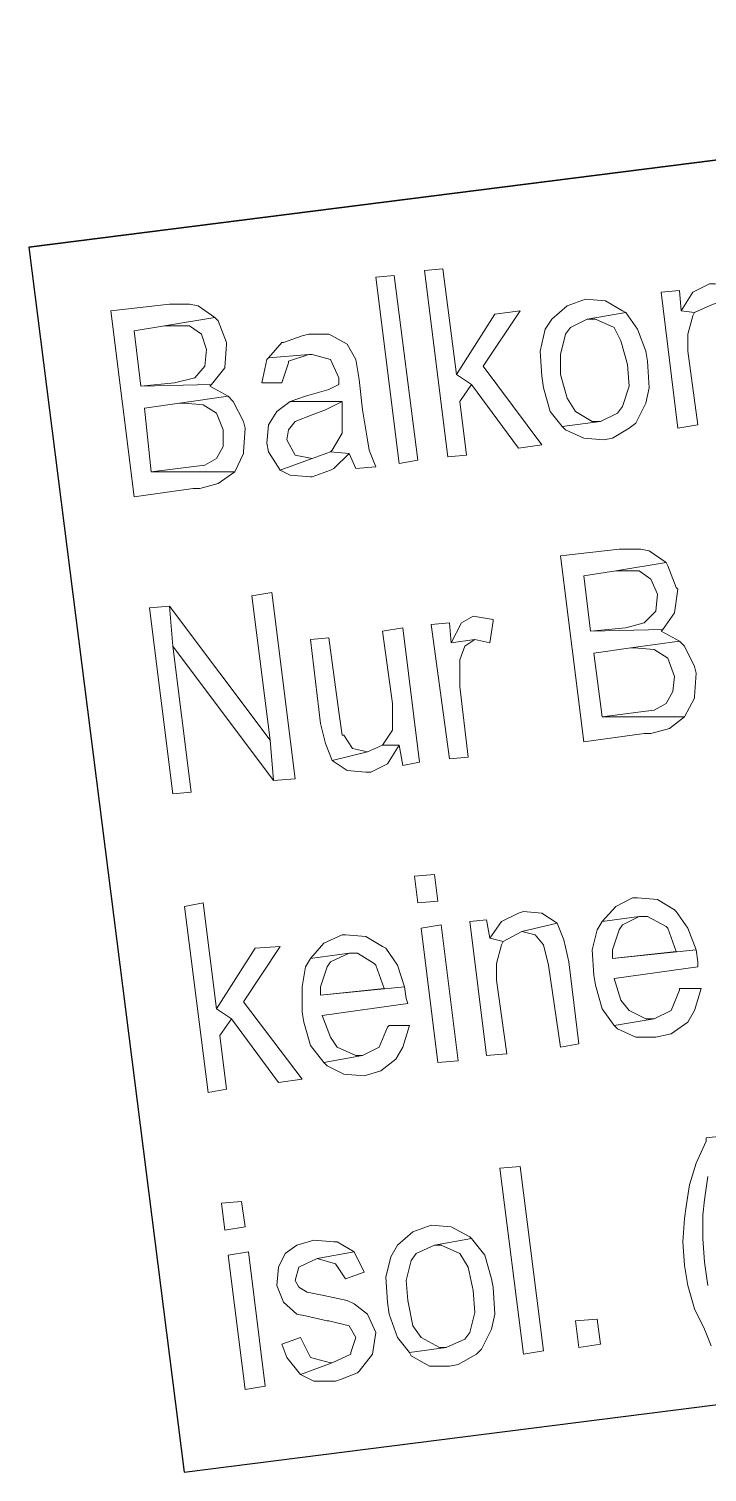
# Model space of a CAD drawing. Header units: metres. Extents: x 2713732.4 to 2713757.2, y 1226081.6 to 1226111.3.
# Drawn here: x 2713741.01 to 2713741.449, y 1226083.61 to 1226084.545 of the extents above; entities that cross this region are included whole.
import ezdxf

# ---------------------------------------------------------------- set-up
doc = ezdxf.new("R2010")
doc.units = ezdxf.units.M
doc.layers.add('einlagen_boden_erstes_og', color=7, linetype='Continuous', true_color=0x000000)

msp = doc.modelspace()

# ---------------------------------------------------------------- linework, layer by layer
at = {"layer": 'einlagen_boden_erstes_og', "color": 1, "linetype": 'Continuous', "lineweight": 25, "true_color": 0xff0000, "extrusion": (0.000477202, 0.001815, 0.999998)}
for p, q in [((2713742.12314, 1226084.54464, -0.14739), (2713741.00956, 1226084.40332, -0.1466)), ((2713741.00956, 1226084.40332, -0.1466), (2713742.12314, 1226084.54464, -0.14739)), ((2713741.00956, 1226084.40332, -0.1466), (2713741.11021, 1226083.6102, -0.14521)), ((2713741.11021, 1226083.6102, -0.14521), (2713742.22379, 1226083.75152, -0.14599))]:
    msp.add_line(p, q, dxfattribs=at)
at = {"layer": 'einlagen_boden_erstes_og', "color": 1, "lineweight": 0}
for points in [[(2713741.24945, 1226084.26328), (2713741.23425, 1226084.38385), (2713741.2462, 1226084.38494), (2713741.2614, 1226084.26545), (2713741.24945, 1226084.26328)], [(2713741.2777, 1226084.38928), (2713741.26575, 1226084.3882), (2713741.28096, 1226084.26763), (2713741.2929, 1226084.26871), (2713741.28856, 1226084.30347), (2713741.29616, 1226084.31433), (2713741.28639, 1226084.32085)], [(2713741.43086, 1226084.37516), (2713741.41891, 1226084.37408), (2713741.42977, 1226084.28609), (2713741.4428, 1226084.28826), (2713741.43629, 1226084.33606), (2713741.43629, 1226084.34692), (2713741.43955, 1226084.35887), (2713741.44063, 1226084.36104), (2713741.43194, 1226084.36213)], [(2713741.45367, 1226084.37951), (2713741.45041, 1226084.37951), (2713741.43955, 1226084.37408), (2713741.43194, 1226084.36213), (2713741.44063, 1226084.36104), (2713741.45258, 1226084.36647), (2713741.47539, 1226084.3719), (2713741.46562, 1226084.37842)], [(2713741.10064, 1226084.36647), (2713741.06262, 1226084.36213), (2713741.07783, 1226084.24156), (2713741.11585, 1226084.24699), (2713741.12019, 1226084.24699), (2713741.13214, 1226084.25025), (2713741.143, 1226084.25785), (2713741.08869, 1226084.25785), (2713741.08435, 1226084.29913), (2713741.10716, 1226084.30239), (2713741.13866, 1226084.30673), (2713741.12671, 1226084.31325), (2713741.1278, 1226084.31433), (2713741.08217, 1226084.31325), (2713741.07783, 1226084.34909), (2713741.09738, 1226084.35235), (2713741.12997, 1226084.35778), (2713741.11911, 1226084.36539), (2713741.11368, 1226084.36647)], [(2713741.37003, 1226084.36973), (2713741.35808, 1226084.36539), (2713741.3483, 1226084.3567), (2713741.34396, 1226084.35018), (2713741.3407, 1226084.33606), (2713741.34178, 1226084.31977), (2713741.34287, 1226084.31216), (2713741.34722, 1226084.29695), (2713741.35482, 1226084.28718), (2713741.3798, 1226084.29044), (2713741.37437, 1226084.29044), (2713741.36351, 1226084.29695), (2713741.35808, 1226084.30564), (2713741.35373, 1226084.32085), (2713741.35373, 1226084.33389), (2713741.35699, 1226084.34692), (2713741.36025, 1226084.35127), (2713741.37111, 1226084.3567), (2713741.3961, 1226084.36104), (2713741.39392, 1226084.36213), (2713741.38306, 1226084.36865)], [(2713741.12997, 1226084.35778), (2713741.09738, 1226084.35235), (2713741.10173, 1226084.35235), (2713741.11368, 1226084.35235), (2713741.12128, 1226084.34692), (2713741.12454, 1226084.33715), (2713741.12345, 1226084.32628), (2713741.11693, 1226084.31868), (2713741.1039, 1226084.31542), (2713741.08217, 1226084.31325), (2713741.1278, 1226084.31433), (2713741.13649, 1226084.3252), (2713741.13649, 1226084.3252), (2713741.13757, 1226084.3404), (2713741.13757, 1226084.34149), (2713741.13214, 1226084.35561)], [(2713741.32766, 1226084.36213), (2713741.31137, 1226084.35996), (2713741.28639, 1226084.32085), (2713741.29616, 1226084.31433), (2713741.32658, 1226084.27306), (2713741.34178, 1226084.27523), (2713741.30377, 1226084.32628)], [(2713741.3961, 1226084.36104), (2713741.37111, 1226084.3567), (2713741.37654, 1226084.3567), (2713741.38849, 1226084.35127), (2713741.39284, 1226084.34258), (2713741.39718, 1226084.32737), (2713741.39827, 1226084.31325), (2713741.39392, 1226084.30021), (2713741.39067, 1226084.29587), (2713741.3798, 1226084.29044), (2713741.35482, 1226084.28718), (2713741.35699, 1226084.28501), (2713741.36894, 1226084.27957), (2713741.38198, 1226084.27849), (2713741.38741, 1226084.27957), (2713741.39827, 1226084.28609), (2713741.40261, 1226084.28935), (2713741.40913, 1226084.30239), (2713741.4113, 1226084.31216), (2713741.41022, 1226084.32954), (2713741.40913, 1226084.33606), (2713741.4037, 1226084.35018)], [(2713741.1908, 1226084.34692), (2713741.18645, 1226084.34584), (2713741.1745, 1226084.34149), (2713741.17342, 1226084.34149), (2713741.16473, 1226084.33171), (2713741.1908, 1226084.33389), (2713741.19297, 1226084.33389), (2713741.20492, 1226084.33063), (2713741.21035, 1226084.31868), (2713741.21035, 1226084.31433), (2713741.20383, 1226084.31108), (2713741.18863, 1226084.30673), (2713741.17885, 1226084.30347), (2713741.21252, 1226084.30347), (2713741.21252, 1226084.29804), (2713741.21252, 1226084.28283), (2713741.20601, 1226084.27197), (2713741.20492, 1226084.27088), (2713741.21687, 1226084.2698), (2713741.22121, 1226084.26002), (2713741.23425, 1226084.26111), (2713741.2299, 1226084.27197), (2713741.22882, 1226084.27849), (2713741.22556, 1226084.29804), (2713741.22339, 1226084.31759), (2713741.22121, 1226084.33063), (2713741.21578, 1226084.3404), (2713741.20601, 1226084.34584), (2713741.20383, 1226084.34692)], [(2713741.16473, 1226084.33171), (2713741.16364, 1226084.33063), (2713741.16038, 1226084.31542), (2713741.17342, 1226084.31542), (2713741.17342, 1226084.31542), (2713741.17776, 1226084.32846), (2713741.17776, 1226084.32954), (2713741.1908, 1226084.33389)], [(2713741.13866, 1226084.30673), (2713741.10716, 1226084.30239), (2713741.11042, 1226084.30239), (2713741.12237, 1226084.3013), (2713741.13106, 1226084.29587), (2713741.1354, 1226084.28501), (2713741.1354, 1226084.27414), (2713741.13106, 1226084.26654), (2713741.12345, 1226084.26219), (2713741.11476, 1226084.26111), (2713741.08869, 1226084.25785), (2713741.143, 1226084.25785), (2713741.14844, 1226084.2698), (2713741.14844, 1226084.27088), (2713741.14952, 1226084.28609), (2713741.14844, 1226084.29044), (2713741.14192, 1226084.30347)], [(2713741.17885, 1226084.30347), (2713741.17016, 1226084.29695), (2713741.16473, 1226084.28826), (2713741.16364, 1226084.27632), (2713741.16473, 1226084.27088), (2713741.17233, 1226084.25894), (2713741.19297, 1226084.26654), (2713741.18211, 1226084.26871), (2713741.17668, 1226084.27849), (2713741.17776, 1226084.28501), (2713741.18211, 1226084.29044), (2713741.19297, 1226084.29478), (2713741.20166, 1226084.29804), (2713741.21252, 1226084.30347)], [(2713741.20492, 1226084.27088), (2713741.19297, 1226084.26654), (2713741.17233, 1226084.25894), (2713741.17885, 1226084.25568), (2713741.19188, 1226084.25459), (2713741.19297, 1226084.25459), (2713741.20492, 1226084.25894), (2713741.20709, 1226084.26002), (2713741.21687, 1226084.2698)], [(2713741.39175, 1226084.20788), (2713741.35373, 1226084.20354), (2713741.36894, 1226084.08297), (2713741.40805, 1226084.0884), (2713741.41239, 1226084.0884), (2713741.42434, 1226084.09166), (2713741.43411, 1226084.09926), (2713741.38089, 1226084.09926), (2713741.37546, 1226084.14054), (2713741.39936, 1226084.1438), (2713741.43086, 1226084.14814), (2713741.41891, 1226084.15466), (2713741.41999, 1226084.15574), (2713741.37329, 1226084.15466), (2713741.36894, 1226084.1905), (2713741.38958, 1226084.19376), (2713741.42217, 1226084.19919), (2713741.4113, 1226084.2068), (2713741.40587, 1226084.20788)], [(2713741.42217, 1226084.19919), (2713741.38958, 1226084.19376), (2713741.39284, 1226084.19376), (2713741.40479, 1226084.19376), (2713741.41239, 1226084.18833), (2713741.41673, 1226084.17855), (2713741.41565, 1226084.16769), (2713741.40805, 1226084.16009), (2713741.3961, 1226084.15683), (2713741.37329, 1226084.15466), (2713741.41999, 1226084.15574), (2713741.4276, 1226084.16661), (2713741.4276, 1226084.16661), (2713741.42977, 1226084.18181), (2713741.42868, 1226084.1829), (2713741.42325, 1226084.19702)], [(2713741.1669, 1226084.17964), (2713741.15387, 1226084.17747), (2713741.16581, 1226084.08405), (2713741.16799, 1226084.05798), (2713741.18211, 1226084.05907)], [(2713741.10064, 1226084.17095), (2713741.08761, 1226084.16987), (2713741.10281, 1226084.04929), (2713741.11476, 1226084.05038), (2713741.10281, 1226084.14488)], [(2713741.10064, 1226084.17095), (2713741.10281, 1226084.14488), (2713741.16799, 1226084.05798), (2713741.16581, 1226084.08405)], [(2713741.28204, 1226084.16009), (2713741.27009, 1226084.159), (2713741.28204, 1226084.0721), (2713741.29399, 1226084.07319), (2713741.28856, 1226084.11881), (2713741.28856, 1226084.12098), (2713741.28856, 1226084.13619), (2713741.29182, 1226084.14488), (2713741.29834, 1226084.14923), (2713741.28313, 1226084.14705)], [(2713741.29725, 1226084.16443), (2713741.28965, 1226084.16009), (2713741.28965, 1226084.16009), (2713741.28313, 1226084.14705), (2713741.29834, 1226084.14923), (2713741.30811, 1226084.14705), (2713741.31028, 1226084.16118), (2713741.31028, 1226084.16226)], [(2713741.20383, 1226084.15031), (2713741.19188, 1226084.14923), (2713741.1984, 1226084.09491), (2713741.20166, 1226084.08188), (2713741.20601, 1226084.07102), (2713741.22882, 1226084.07645), (2713741.21904, 1226084.07862), (2713741.21361, 1226084.08731), (2713741.21252, 1226084.08731), (2713741.21035, 1226084.10252)], [(2713741.25163, 1226084.15683), (2713741.23859, 1226084.15466), (2713741.24511, 1226084.10795), (2713741.24511, 1226084.10578), (2713741.24511, 1226084.09057), (2713741.23859, 1226084.08079), (2713741.24945, 1226084.08079), (2713741.25163, 1226084.06776), (2713741.26249, 1226084.06993)], [(2713741.43086, 1226084.14814), (2713741.39936, 1226084.1438), (2713741.40153, 1226084.1438), (2713741.41456, 1226084.14271), (2713741.42325, 1226084.13728), (2713741.4276, 1226084.12533), (2713741.42651, 1226084.11555), (2713741.42217, 1226084.10795), (2713741.41456, 1226084.1036), (2713741.40587, 1226084.10252), (2713741.38089, 1226084.09926), (2713741.43411, 1226084.09926), (2713741.44063, 1226084.11121), (2713741.44063, 1226084.11229), (2713741.44172, 1226084.1275), (2713741.44063, 1226084.13185), (2713741.43411, 1226084.14488)], [(2713741.23859, 1226084.08079), (2713741.22882, 1226084.07645), (2713741.20601, 1226084.07102), (2713741.21578, 1226084.0645), (2713741.22773, 1226084.06341), (2713741.23099, 1226084.06341), (2713741.24185, 1226084.06885), (2713741.24945, 1226084.08079)], [(2713741.27227, 1226083.99715), (2713741.25923, 1226083.99607), (2713741.2614, 1226083.97869), (2713741.27444, 1226083.97977)], [(2713741.4037, 1226083.98195), (2713741.40044, 1226083.98195), (2713741.38958, 1226083.97652), (2713741.38089, 1226083.96674), (2713741.40479, 1226083.97), (2713741.41022, 1226083.97), (2713741.42217, 1226083.96348), (2713741.42325, 1226083.96239), (2713741.42868, 1226083.94719), (2713741.38741, 1226083.94284), (2713741.44172, 1226083.94827), (2713741.43629, 1226083.96239), (2713741.42868, 1226083.97326), (2713741.4276, 1226083.97434), (2713741.41673, 1226083.98086)], [(2713741.12237, 1226083.97869), (2713741.11042, 1226083.97652), (2713741.12562, 1226083.85594), (2713741.13757, 1226083.85812), (2713741.13323, 1226083.89288), (2713741.14083, 1226083.90374), (2713741.13106, 1226083.91025)], [(2713741.32984, 1226083.97326), (2713741.32658, 1226083.97217), (2713741.31572, 1226083.96674), (2713741.30811, 1226083.95588), (2713741.3168, 1226083.9537), (2713741.32875, 1226083.96022), (2713741.35156, 1226083.96565), (2713741.34178, 1226083.97217)], [(2713741.27661, 1226083.96457), (2713741.26358, 1226083.96239), (2713741.27444, 1226083.8755), (2713741.28747, 1226083.87658)], [(2713741.30594, 1226083.96783), (2713741.29508, 1226083.96674), (2713741.30594, 1226083.87984), (2713741.31897, 1226083.88093), (2713741.31246, 1226083.92872), (2713741.31246, 1226083.93958), (2713741.31572, 1226083.95153), (2713741.3168, 1226083.9537), (2713741.30811, 1226083.95588)], [(2713741.35156, 1226083.96565), (2713741.32875, 1226083.96022), (2713741.33744, 1226083.95805), (2713741.34287, 1226083.95153), (2713741.34613, 1226083.9385), (2713741.35373, 1226083.88527), (2713741.36568, 1226083.88744), (2713741.35916, 1226083.94067), (2713741.35591, 1226083.95479)], [(2713741.38089, 1226083.96674), (2713741.37763, 1226083.96131), (2713741.37437, 1226083.94827), (2713741.37546, 1226083.93198), (2713741.37654, 1226083.92546), (2713741.38089, 1226083.91025), (2713741.38849, 1226083.89939), (2713741.41456, 1226083.90374), (2713741.40913, 1226083.90374), (2713741.39827, 1226083.90917), (2713741.39284, 1226083.91569), (2713741.38849, 1226083.92981), (2713741.4428, 1226083.93741), (2713741.4428, 1226083.94067), (2713741.44172, 1226083.94827), (2713741.38741, 1226083.94284), (2713741.38741, 1226083.94827), (2713741.39175, 1226083.96131), (2713741.39392, 1226083.96457), (2713741.40479, 1226083.97)], [(2713741.2147, 1226083.95805), (2713741.21252, 1226083.95805), (2713741.20057, 1226083.95262), (2713741.19188, 1226083.94284), (2713741.21687, 1226083.9461), (2713741.2223, 1226083.9461), (2713741.23316, 1226083.93958), (2713741.23425, 1226083.9385), (2713741.23968, 1226083.92329), (2713741.1984, 1226083.91894), (2713741.25271, 1226083.92438), (2713741.24837, 1226083.9385), (2713741.24076, 1226083.94936), (2713741.23859, 1226083.95045), (2713741.22773, 1226083.95696)], [(2713741.17233, 1226083.95045), (2713741.15604, 1226083.94936), (2713741.13106, 1226083.91025), (2713741.14083, 1226083.90374), (2713741.17125, 1226083.86246), (2713741.18645, 1226083.86463), (2713741.14844, 1226083.9146)], [(2713741.19188, 1226083.94284), (2713741.18863, 1226083.93741), (2713741.18645, 1226083.92438), (2713741.18645, 1226083.90808), (2713741.18754, 1226083.90157), (2713741.19188, 1226083.88636), (2713741.20057, 1226083.8755), (2713741.22556, 1226083.87984), (2713741.22121, 1226083.87984), (2713741.20926, 1226083.88527), (2713741.20492, 1226083.89179), (2713741.19949, 1226083.90591), (2713741.25489, 1226083.91351), (2713741.2538, 1226083.91677), (2713741.25271, 1226083.92438), (2713741.1984, 1226083.91894), (2713741.1984, 1226083.92438), (2713741.20275, 1226083.93741), (2713741.20492, 1226083.94067), (2713741.21687, 1226083.9461)], [(2713741.43086, 1226083.92329), (2713741.43086, 1226083.9222), (2713741.42542, 1226083.90917), (2713741.41456, 1226083.90374), (2713741.38849, 1226083.89939), (2713741.39067, 1226083.89722), (2713741.40261, 1226083.89179), (2713741.41565, 1226083.89179), (2713741.42542, 1226083.89396), (2713741.43629, 1226083.90157), (2713741.44063, 1226083.90917), (2713741.44498, 1226083.92329)], [(2713741.24294, 1226083.89939), (2713741.24185, 1226083.89831), (2713741.23642, 1226083.88527), (2713741.22556, 1226083.87984), (2713741.20057, 1226083.8755), (2713741.20275, 1226083.87332), (2713741.21361, 1226083.86789), (2713741.22664, 1226083.86681), (2713741.23751, 1226083.87006), (2713741.24728, 1226083.87767), (2713741.25163, 1226083.88527), (2713741.25597, 1226083.89939)], [(2713741.32984, 1226083.68649), (2713741.31463, 1226083.80706), (2713741.32766, 1226083.80815), (2713741.34287, 1226083.68866), (2713741.32984, 1226083.68649)], [(2713741.14735, 1226083.78534), (2713741.13431, 1226083.78425), (2713741.13649, 1226083.76687), (2713741.14952, 1226083.76904)], [(2713741.27009, 1226083.77013), (2713741.25814, 1226083.76579), (2713741.24837, 1226083.7571), (2713741.24402, 1226083.74949), (2713741.24076, 1226083.73646), (2713741.24185, 1226083.72016), (2713741.24294, 1226083.71256), (2713741.24837, 1226083.69735), (2713741.25597, 1226083.68758), (2713741.27987, 1226083.69084), (2713741.27552, 1226083.69084), (2713741.26358, 1226083.69735), (2713741.25814, 1226083.70496), (2713741.25489, 1226083.72125), (2713741.2538, 1226083.73429), (2713741.25706, 1226083.74732), (2713741.26032, 1226083.75166), (2713741.27227, 1226083.7571), (2713741.29616, 1226083.76144), (2713741.29508, 1226083.76253), (2713741.28313, 1226083.76904)], [(2713741.19406, 1226083.76035), (2713741.18319, 1226083.7571), (2713741.17559, 1226083.75166), (2713741.17125, 1226083.74297), (2713741.17016, 1226083.73103), (2713741.1745, 1226083.72016), (2713741.18319, 1226083.71256), (2713741.18863, 1226083.71147), (2713741.20275, 1226083.70822), (2713741.20383, 1226083.70822), (2713741.21687, 1226083.70496), (2713741.22121, 1226083.69735), (2713741.21795, 1226083.68758), (2713741.21795, 1226083.68649), (2713741.20601, 1226083.68106), (2713741.18537, 1226083.67346), (2713741.19406, 1226083.66911), (2713741.20818, 1226083.66911), (2713741.21144, 1226083.6702), (2713741.2223, 1226083.67454), (2713741.22339, 1226083.67563), (2713741.23208, 1226083.68649), (2713741.23425, 1226083.70061), (2713741.22882, 1226083.71256), (2713741.22013, 1226083.71908), (2713741.21578, 1226083.72125), (2713741.20057, 1226083.72451), (2713741.18971, 1226083.72668), (2713741.18428, 1226083.72994), (2713741.18211, 1226083.73429), (2713741.18428, 1226083.74297), (2713741.18428, 1226083.74297), (2713741.19623, 1226083.74841), (2713741.22013, 1226083.75275), (2713741.20926, 1226083.75927), (2713741.20709, 1226083.75927)], [(2713741.29616, 1226083.76144), (2713741.27227, 1226083.7571), (2713741.27661, 1226083.7571), (2713741.28856, 1226083.75166), (2713741.29399, 1226083.74297), (2713741.29725, 1226083.72777), (2713741.29834, 1226083.71365), (2713741.29508, 1226083.70061), (2713741.29182, 1226083.69627), (2713741.27987, 1226083.69084), (2713741.25597, 1226083.68758), (2713741.25706, 1226083.6854), (2713741.26901, 1226083.67889), (2713741.28204, 1226083.67889), (2713741.28747, 1226083.67997), (2713741.29942, 1226083.68649), (2713741.30268, 1226083.68975), (2713741.3092, 1226083.70278), (2713741.31137, 1226083.71256), (2713741.31028, 1226083.72994), (2713741.3092, 1226083.73537), (2713741.30485, 1226083.75058)], [(2713741.15169, 1226083.75275), (2713741.13866, 1226083.75058), (2713741.14952, 1226083.66368), (2713741.16256, 1226083.66585)], [(2713741.22013, 1226083.75275), (2713741.19623, 1226083.74841), (2713741.20818, 1226083.74515), (2713741.2147, 1226083.73537), (2713741.22664, 1226083.73972)], [(2713741.36568, 1226083.69084), (2713741.36351, 1226083.70822), (2713741.37763, 1226083.7093), (2713741.3798, 1226083.69301), (2713741.36568, 1226083.69084)], [(2713741.18537, 1226083.69735), (2713741.17342, 1226083.69301), (2713741.17668, 1226083.68432), (2713741.18537, 1226083.67346), (2713741.20601, 1226083.68106), (2713741.20492, 1226083.68106), (2713741.19188, 1226083.68432), (2713741.19188, 1226083.68432)]]:
    msp.add_lwpolyline(points, close=True, dxfattribs=at)
for points in [[(2713741.45801, 1226083.8277), (2713741.44824, 1226083.82661), (2713741.44824, 1226083.82444), (2713741.44172, 1226083.81032), (2713741.43737, 1226083.7962), (2713741.4352, 1226083.78208), (2713741.43411, 1226083.77448), (2713741.43303, 1226083.75927), (2713741.43411, 1226083.74406), (2713741.43629, 1226083.73103), (2713741.44063, 1226083.71582), (2713741.44715, 1226083.70278), (2713741.45149, 1226083.69192)], [(2713741.44932, 1226083.73103), (2713741.44715, 1226083.74623), (2713741.44715, 1226083.74623), (2713741.44606, 1226083.76144), (2713741.44606, 1226083.77665), (2713741.44715, 1226083.78642), (2713741.44932, 1226083.80163)]]:
    msp.add_lwpolyline(points, dxfattribs=at)

doc.saveas('drawing.dxf')
